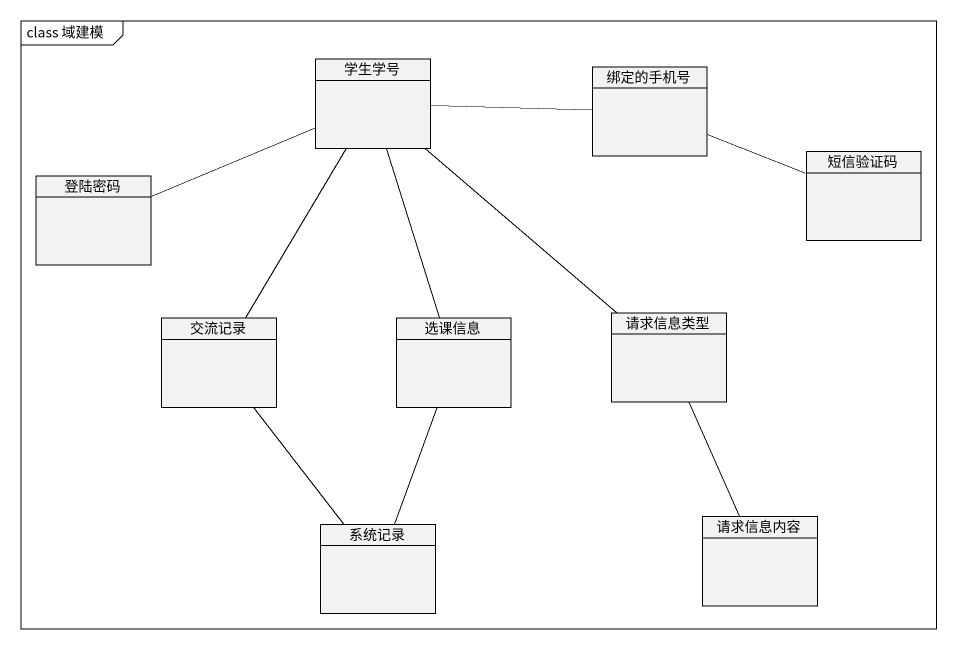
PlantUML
@startuml
mainframe class 域建模
hide circle
hide empty members
class 学生学号
class 绑定的手机号
class 登陆密码
class 短信验证码
class 交流记录
class 选课信息
class 请求信息类型
class 系统记录
class 请求信息内容
学生学号 -right- 绑定的手机号
绑定的手机号 -right- 短信验证码
登陆密码 -right- 学生学号
交流记录 -up- 学生学号
交流记录 -- 系统记录
选课信息 -up- 学生学号
请求信息类型 -up- 学生学号
系统记录 -up- 选课信息
请求信息内容 -up- 请求信息类型
@enduml
